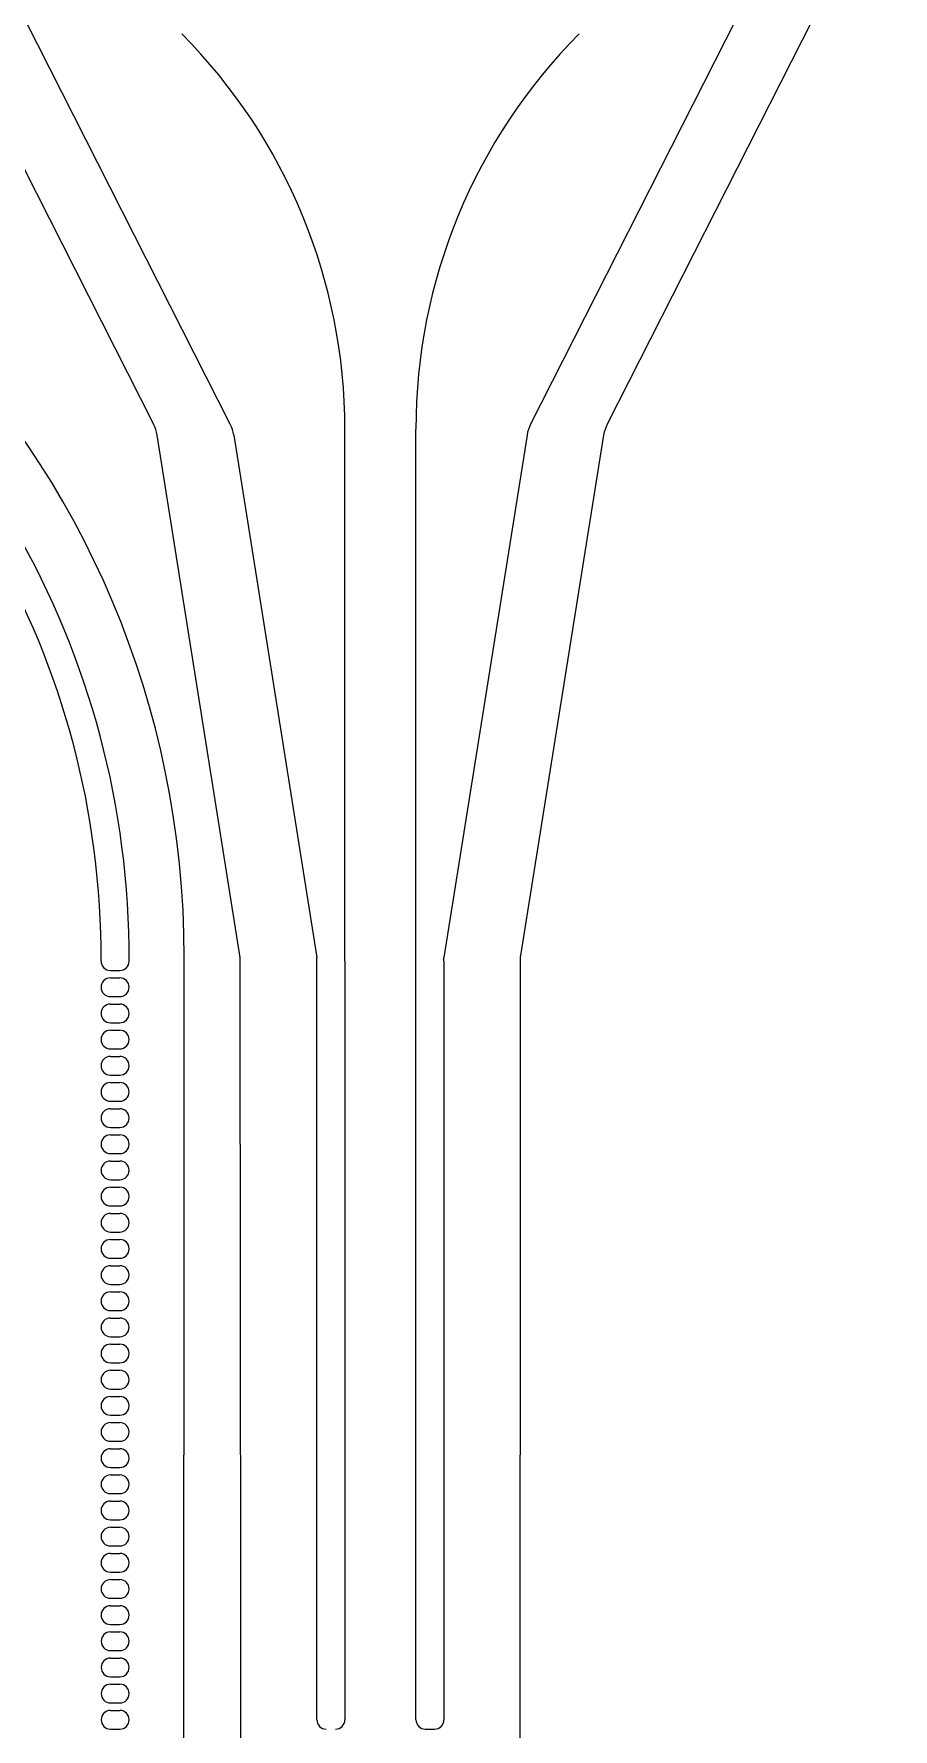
# Model space of a CAD drawing. Header units: millimetres. Extents: x -12.5 to 12.5, y -37.5 to 37.5.
# Drawn here: x 1.623 to 3.922, y 22.435 to 26.971 of the extents above; entities that cross this region are included whole.
import ezdxf

# ---------------------------------------------------------------- set-up
doc = ezdxf.new("R2010")
doc.units = ezdxf.units.MM

msp = doc.modelspace()

# ---------------------------------------------------------------- linework, layer by layer
at = {"color": 7, "linetype": 'Continuous'}
for p, q in [((2.148, 25.927), (1.3608, 27.4787)), ((3.7392, 27.4787), (2.952, 25.927)), ((1.178, 27.4349), (1.943, 25.927)), ((3.922, 27.4349), (3.157, 25.927)), ((2.4551, 24.49), (2.4551, 25.913)), ((2.6449, 24.49), (2.6449, 25.913)), ((2.175, 24.5), (1.9525, 25.8975)), ((2.1575, 25.8975), (2.3801, 24.5)), ((2.9425, 25.8975), (2.7199, 24.5)), ((2.925, 24.5), (3.1475, 25.8975)), ((2.025, 24), (2.025, 24.5)), ((2.175, 24), (2.175, 24.5)), ((2.3801, 24.49), (2.3801, 24.5)), ((2.7199, 24.49), (2.7199, 24.5)), ((2.925, 24), (2.925, 24.5)), ((1.8275, 24.465), (1.8525, 24.465)), ((2.3799, 22.46), (2.3801, 24.49)), ((2.4551, 24.49), (2.4549, 22.46)), ((2.6451, 22.46), (2.6449, 24.49)), ((2.7199, 24.49), (2.7201, 22.46)), ((1.8275, 24.445), (1.8525, 24.445)), ((1.8275, 24.395), (1.8525, 24.395)), ((1.8275, 24.375), (1.8525, 24.375)), ((1.8275, 24.325), (1.8525, 24.325)), ((1.8275, 24.305), (1.8525, 24.305)), ((1.8275, 24.255), (1.8525, 24.255)), ((1.8275, 24.235), (1.8525, 24.235)), ((1.8275, 24.185), (1.8525, 24.185)), ((1.8275, 24.165), (1.8525, 24.165)), ((1.8275, 24.115), (1.8525, 24.115)), ((1.8275, 24.095), (1.8525, 24.095)), ((1.8275, 24.045), (1.8525, 24.045)), ((1.8276, 24.025), (1.8526, 24.025)), ((2, -25), (2.025, 24)), ((2.175, 24), (2.2, -25)), ((2.9, -25), (2.925, 24)), ((1.8276, 23.975), (1.8526, 23.975)), ((1.8276, 23.955), (1.8526, 23.955)), ((1.8276, 23.905), (1.8526, 23.905)), ((1.8276, 23.885), (1.8526, 23.885)), ((1.8276, 23.835), (1.8526, 23.835)), ((1.8276, 23.815), (1.8526, 23.815)), ((1.8276, 23.765), (1.8526, 23.765)), ((1.8276, 23.745), (1.8526, 23.745)), ((1.8276, 23.695), (1.8526, 23.695)), ((1.8276, 23.675), (1.8526, 23.675)), ((1.8276, 23.625), (1.8526, 23.625)), ((1.8276, 23.605), (1.8526, 23.605)), ((1.8276, 23.555), (1.8526, 23.555)), ((1.8276, 23.535), (1.8526, 23.535)), ((1.8276, 23.485), (1.8526, 23.485)), ((1.8276, 23.465), (1.8526, 23.465)), ((1.8276, 23.415), (1.8526, 23.415)), ((1.8276, 23.395), (1.8526, 23.395)), ((1.8276, 23.345), (1.8526, 23.345)), ((1.8276, 23.325), (1.8526, 23.325)), ((1.8276, 23.275), (1.8526, 23.275)), ((1.8276, 23.255), (1.8526, 23.255)), ((1.8276, 23.205), (1.8526, 23.205)), ((1.8276, 23.185), (1.8526, 23.185)), ((1.8276, 23.135), (1.8526, 23.135)), ((1.8276, 23.115), (1.8526, 23.115)), ((1.8276, 23.065), (1.8526, 23.065)), ((1.8276, 23.045), (1.8526, 23.045)), ((1.8276, 22.995), (1.8526, 22.995)), ((1.8276, 22.975), (1.8526, 22.975)), ((1.8276, 22.925), (1.8526, 22.925)), ((1.8276, 22.905), (1.8526, 22.905)), ((1.8276, 22.855), (1.8526, 22.855)), ((1.8276, 22.835), (1.8526, 22.835)), ((1.8276, 22.785), (1.8526, 22.785)), ((1.8276, 22.765), (1.8526, 22.765)), ((1.8276, 22.715), (1.8526, 22.715)), ((1.8277, 22.695), (1.8527, 22.695)), ((1.8277, 22.645), (1.8527, 22.645)), ((1.8277, 22.625), (1.8527, 22.625)), ((1.8277, 22.575), (1.8527, 22.575)), ((1.8277, 22.555), (1.8527, 22.555)), ((1.8277, 22.505), (1.8527, 22.505)), ((1.8277, 22.485), (1.8527, 22.485)), ((1.8277, 22.435), (1.8527, 22.435)), ((2.6701, 22.435), (2.6951, 22.435))]:
    msp.add_line(p, q, dxfattribs=at)
for centre, radius, start, end in [((-0.425, 24.5), 2.45, 0, 180), ((0.9551, 25.913), 1.5, 0, 44.8575), ((4.1449, 25.913), 1.5, 135.1425, 180), ((-0.425, 24.5), 2.3025, 359.7484, 180.2516), ((-0.425, 24.5), 2.2275, 359.7456, 180.2544), ((1.8538, 25.8817), 0.1, 9.0455, 26.8975), ((2.0588, 25.8817), 0.1, 9.0477, 26.8975), ((3.0412, 25.8817), 0.1, 153.1025, 170.9523), ((3.2462, 25.8817), 0.1, 153.1025, 170.9545), ((1.8275, 24.49), 0.025, 179.7456, 270), ((1.8525, 24.49), 0.025, 270, 359.7484), ((1.8275, 24.42), 0.025, 90, 270), ((1.8525, 24.42), 0.025, 270, 90), ((1.8275, 24.35), 0.025, 90, 270), ((1.8525, 24.35), 0.025, 270, 90), ((1.8275, 24.28), 0.025, 90, 270), ((1.8525, 24.28), 0.025, 270, 90), ((1.8275, 24.21), 0.025, 90, 270), ((1.8525, 24.21), 0.025, 270, 90), ((1.8275, 24.14), 0.025, 90, 270), ((1.8525, 24.14), 0.025, 270, 90), ((1.8275, 24.07), 0.025, 90, 270), ((1.8525, 24.07), 0.025, 270, 90), ((1.8276, 24), 0.025, 90, 270), ((1.8526, 24), 0.025, 270, 90), ((1.8276, 23.93), 0.025, 90, 270), ((1.8526, 23.93), 0.025, 270, 90), ((1.8276, 23.86), 0.025, 90, 270), ((1.8526, 23.86), 0.025, 270, 90), ((1.8276, 23.79), 0.025, 90, 270), ((1.8526, 23.79), 0.025, 270, 90), ((1.8276, 23.72), 0.025, 90, 270), ((1.8526, 23.72), 0.025, 270, 90), ((1.8276, 23.65), 0.025, 90, 270), ((1.8526, 23.65), 0.025, 270, 90), ((1.8276, 23.58), 0.025, 90, 270), ((1.8526, 23.58), 0.025, 270, 90), ((1.8276, 23.51), 0.025, 90, 270), ((1.8526, 23.51), 0.025, 270, 90), ((1.8276, 23.44), 0.025, 90, 270), ((1.8526, 23.44), 0.025, 270, 90), ((1.8276, 23.37), 0.025, 90, 270), ((1.8526, 23.37), 0.025, 270, 90), ((1.8276, 23.3), 0.025, 90, 270), ((1.8526, 23.3), 0.025, 270, 90), ((1.8276, 23.23), 0.025, 90, 270), ((1.8526, 23.23), 0.025, 270, 90), ((1.8276, 23.16), 0.025, 90, 270), ((1.8526, 23.16), 0.025, 270, 90), ((1.8276, 23.09), 0.025, 90, 270), ((1.8526, 23.09), 0.025, 270, 90), ((1.8276, 23.02), 0.025, 90, 270), ((1.8526, 23.02), 0.025, 270, 90), ((1.8276, 22.95), 0.025, 90, 270), ((1.8526, 22.95), 0.025, 270, 90), ((1.8276, 22.88), 0.025, 90, 270), ((1.8526, 22.88), 0.025, 270, 90), ((1.8276, 22.81), 0.025, 90, 270), ((1.8526, 22.81), 0.025, 270, 90), ((1.8276, 22.74), 0.025, 90, 270), ((1.8526, 22.74), 0.025, 270, 90), ((1.8277, 22.67), 0.025, 90, 270), ((1.8527, 22.67), 0.025, 270, 90), ((1.8277, 22.6), 0.025, 90, 270), ((1.8527, 22.6), 0.025, 270, 90), ((1.8277, 22.53), 0.025, 90, 270), ((1.8527, 22.53), 0.025, 270, 90), ((1.8277, 22.46), 0.025, 90, 270), ((1.8527, 22.46), 0.025, 270, 90), ((2.4049, 22.46), 0.025, 180, 270), ((2.4299, 22.46), 0.025, 270, 0), ((2.6701, 22.46), 0.025, 180, 270), ((2.6951, 22.46), 0.025, 270, 0)]:
    msp.add_arc(centre, radius, start, end, dxfattribs=at)

doc.saveas('drawing.dxf')
